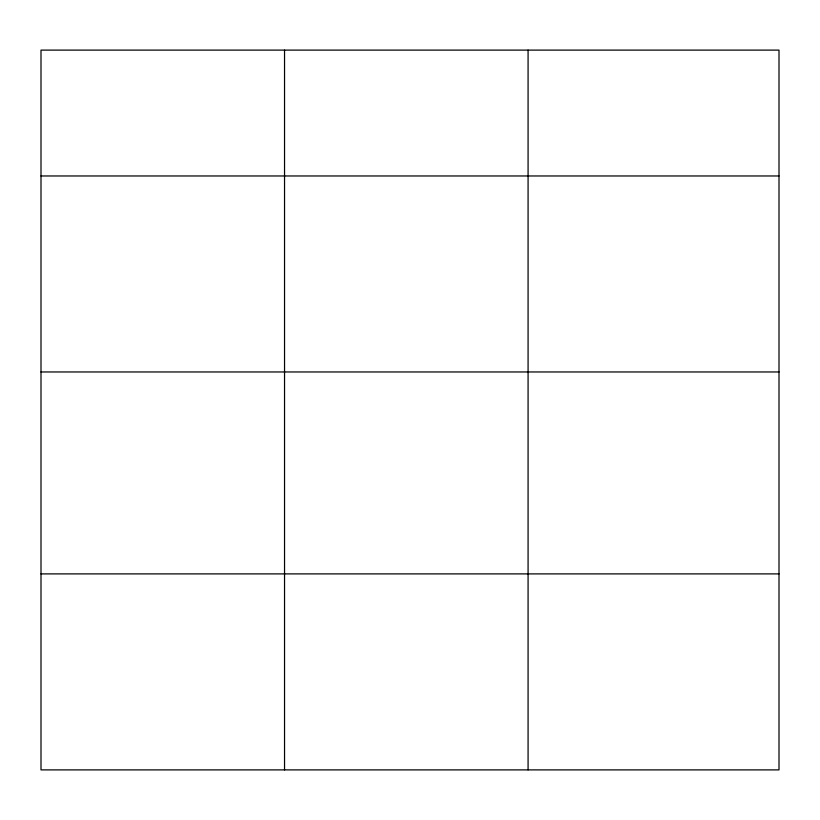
<?xml version="1.0" encoding="UTF-8"?>
<svg xmlns="http://www.w3.org/2000/svg" width="820" height="820" viewBox="0 0 820 820"><rect width="100%" height="100%" fill="white"/><g stroke="black" fill="none" stroke-linecap="round" stroke-linejoin="round"><path stroke-width="1.23" d="M779 371.962L779 50.112L41 50.112L41 769.888L779 769.888L779 371.962L41 371.962M41 175.972L779 175.972M41 573.897L779 573.897M528.08 50.112L528.08 769.888M284.54 50.112L284.54 769.888"/></g></svg>
